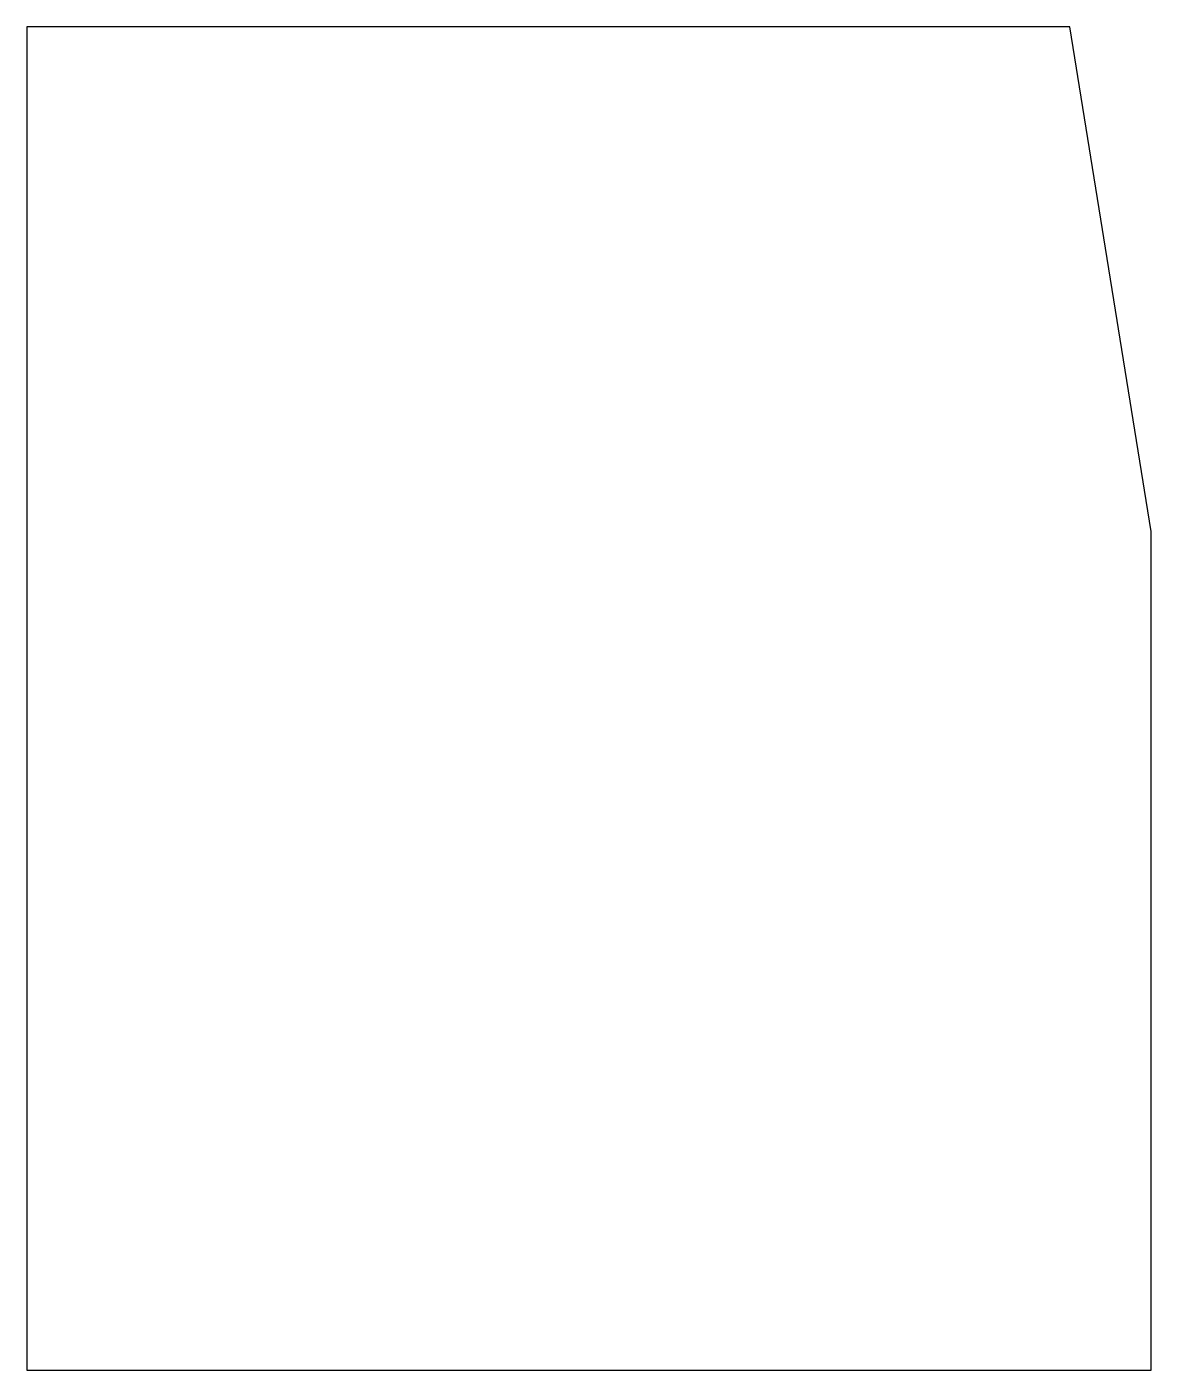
# Model space of a CAD drawing. Header units: centimetres. Extents: x -0.29 to 6.35, y 9.2 to 17.13.
import ezdxf

# ---------------------------------------------------------------- set-up
doc = ezdxf.new("R2010")
doc.units = ezdxf.units.CM
doc.layers.get('0').update_dxf_attribs({"linetype": 'CONTINUOUS'})

msp = doc.modelspace()

# ---------------------------------------------------------------- linework, layer by layer
msp.add_lwpolyline([(6.3504, 9.2), (6.3504, 14.1502), (5.8704, 17.13), (-0.2875, 17.13), (-0.2875, 9.2)], close=True)

doc.saveas('drawing.dxf')
